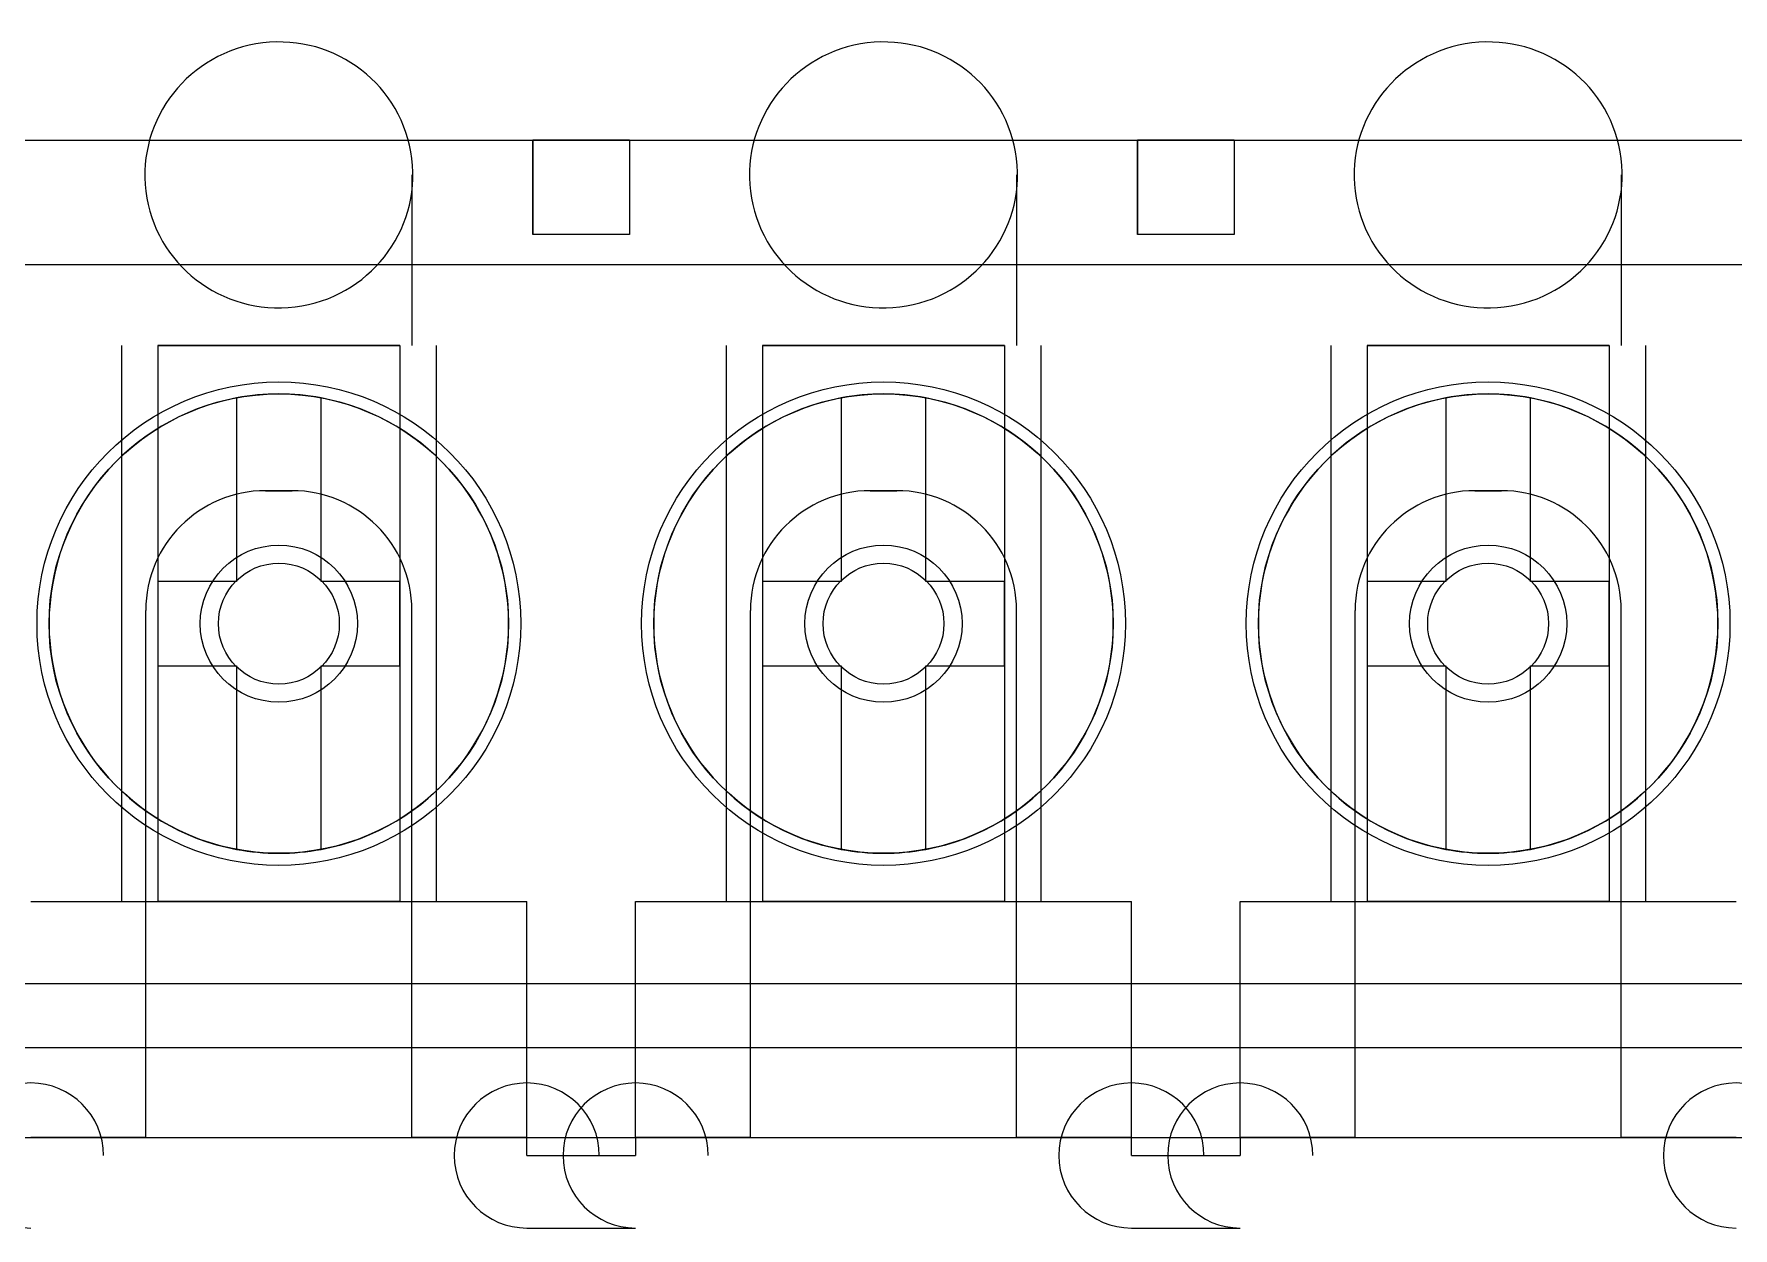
# Model space of a CAD drawing. Header units: millimetres. Extents: x 111.8 to 160, y -132.1 to -43.2.
# Drawn here: x 121.9 to 135.95, y -114.22 to -104.34 of the extents above; entities that cross this region are included whole.
import ezdxf

# ---------------------------------------------------------------- set-up
doc = ezdxf.new("R2010")
doc.units = ezdxf.units.MM
doc.layers.add('Feature', color=7, linetype='CONTINUOUS')

msp = doc.modelspace()

# ---------------------------------------------------------------- linework, layer by layer
at = {"layer": 'Feature'}
for p, q in [((116.424, -105.22, 1.63), (156.424, -105.22, 1.63)), ((116.424, -105.22, 1.63), (156.424, -105.22, 1.63)), ((121.824, -105.22, 4.63), (126.024, -105.22, 4.63)), ((121.824, -105.22, 4.63), (126.024, -105.22, 4.63)), ((126.024, -105.22, 10.99), (126.024, -105.22, 4.63)), ((126.824, -105.22, 10.99), (126.024, -105.22, 10.99)), ((126.024, -106, 10.99), (126.024, -105.22, 4.63)), ((126.024, -105.22, 10.99), (126.024, -105.22, 4.63)), ((126.024, -105.22, 10.99), (126.024, -106, 10.99)), ((126.024, -106, 10.99), (126.024, -105.22, 4.63)), ((126.824, -105.22, 10.99), (126.024, -105.22, 10.99)), ((126.024, -105.22, 10.99), (126.024, -106, 10.99)), ((126.824, -105.22, 4.63), (126.824, -105.22, 10.99)), ((126.824, -105.22, 4.63), (131.024, -105.22, 4.63)), ((126.824, -105.22, 4.63), (131.024, -105.22, 4.63)), ((126.824, -105.22, 4.63), (126.824, -106, 10.99)), ((126.824, -105.22, 10.99), (126.824, -106, 10.99)), ((126.824, -105.22, 4.63), (126.824, -105.22, 10.99)), ((126.824, -105.22, 4.63), (126.824, -106, 10.99)), ((126.824, -105.22, 10.99), (126.824, -106, 10.99)), ((131.024, -105.22, 10.99), (131.024, -105.22, 4.63)), ((131.824, -105.22, 10.99), (131.024, -105.22, 10.99)), ((131.024, -106, 10.99), (131.024, -105.22, 4.63)), ((131.024, -105.22, 10.99), (131.024, -105.22, 4.63)), ((131.024, -105.22, 10.99), (131.024, -106, 10.99)), ((131.024, -106, 10.99), (131.024, -105.22, 4.63)), ((131.824, -105.22, 10.99), (131.024, -105.22, 10.99)), ((131.024, -105.22, 10.99), (131.024, -106, 10.99)), ((131.824, -105.22, 4.63), (131.824, -105.22, 10.99)), ((131.824, -105.22, 4.63), (136.024, -105.22, 4.63)), ((131.824, -105.22, 4.63), (136.024, -105.22, 4.63)), ((131.824, -105.22, 4.63), (131.824, -106, 10.99)), ((131.824, -105.22, 10.99), (131.824, -106, 10.99)), ((131.824, -105.22, 4.63), (131.824, -105.22, 10.99)), ((131.824, -105.22, 4.63), (131.824, -106, 10.99)), ((131.824, -105.22, 10.99), (131.824, -106, 10.99)), ((125.024, -105.508, 6.98), (125.024, -106.92, 6.98)), ((125.024, -105.508, 6.98), (125.024, -106.92, 6.98)), ((130.024, -105.508, 6.98), (130.024, -106.92, 6.98)), ((130.024, -105.508, 6.98), (130.024, -106.92, 6.98)), ((135.024, -105.508, 6.98), (135.024, -106.92, 6.98)), ((135.024, -105.508, 6.98), (135.024, -106.92, 6.98)), ((126.824, -106, 10.99), (126.024, -106, 10.99)), ((126.824, -106, 10.99), (126.024, -106, 10.99)), ((131.824, -106, 10.99), (131.024, -106, 10.99)), ((131.824, -106, 10.99), (131.024, -106, 10.99)), ((116.424, -106.25, 13.03), (156.424, -106.25, 13.03)), ((116.424, -106.25, 13.03), (156.424, -106.25, 13.03)), ((122.624, -106.92, 3.68), (122.624, -111.52, 3.68)), ((122.624, -106.92, 5.58), (122.624, -106.92, 3.68)), ((122.624, -106.92, 5.58), (122.624, -111.52, 5.58)), ((122.624, -106.92, 3.68), (122.624, -111.52, 3.68)), ((122.624, -106.92, 5.58), (122.624, -111.52, 5.58)), ((122.624, -106.92, 5.58), (122.624, -106.92, 3.68)), ((122.924, -106.92, 3.38), (122.924, -111.52, 3.38)), ((122.924, -106.92, 5.88), (122.924, -111.52, 5.88)), ((122.924, -106.92, 5.88), (122.924, -111.52, 5.88)), ((123.924, -106.92, 5.88), (122.924, -106.92, 5.88)), ((122.924, -106.92, 3.38), (124.924, -106.92, 3.38)), ((122.924, -106.92, 3.38), (122.924, -111.52, 3.38)), ((123.924, -106.92, 5.88), (122.924, -106.92, 5.88)), ((122.924, -106.92, 3.38), (124.924, -106.92, 3.38)), ((124.924, -106.92, 5.88), (123.924, -106.92, 5.88)), ((124.924, -106.92, 5.88), (123.924, -106.92, 5.88)), ((124.924, -106.92, 5.88), (124.924, -111.52, 5.88)), ((124.924, -106.92, 5.88), (124.924, -111.52, 5.88)), ((124.924, -106.92, 3.38), (124.924, -111.52, 3.38)), ((124.924, -106.92, 3.38), (124.924, -111.52, 3.38)), ((125.224, -106.92, 5.58), (125.224, -111.52, 5.58)), ((125.224, -106.92, 3.68), (125.224, -106.92, 5.58)), ((125.224, -106.92, 3.68), (125.224, -111.52, 3.68)), ((125.224, -106.92, 5.58), (125.224, -111.52, 5.58)), ((125.224, -106.92, 3.68), (125.224, -111.52, 3.68)), ((125.224, -106.92, 3.68), (125.224, -106.92, 5.58)), ((127.624, -106.92, 3.68), (127.624, -111.52, 3.68)), ((127.624, -106.92, 5.58), (127.624, -106.92, 3.68)), ((127.624, -106.92, 5.58), (127.624, -111.52, 5.58)), ((127.624, -106.92, 3.68), (127.624, -111.52, 3.68)), ((127.624, -106.92, 5.58), (127.624, -111.52, 5.58)), ((127.624, -106.92, 5.58), (127.624, -106.92, 3.68)), ((127.924, -106.92, 3.38), (127.924, -111.52, 3.38)), ((127.924, -106.92, 5.88), (127.924, -111.52, 5.88)), ((127.924, -106.92, 5.88), (127.924, -111.52, 5.88)), ((128.924, -106.92, 5.88), (127.924, -106.92, 5.88)), ((127.924, -106.92, 3.38), (129.924, -106.92, 3.38)), ((127.924, -106.92, 3.38), (127.924, -111.52, 3.38)), ((128.924, -106.92, 5.88), (127.924, -106.92, 5.88)), ((127.924, -106.92, 3.38), (129.924, -106.92, 3.38)), ((129.924, -106.92, 5.88), (128.924, -106.92, 5.88)), ((129.924, -106.92, 5.88), (128.924, -106.92, 5.88)), ((129.924, -106.92, 5.88), (129.924, -111.52, 5.88)), ((129.924, -106.92, 5.88), (129.924, -111.52, 5.88)), ((129.924, -106.92, 3.38), (129.924, -111.52, 3.38)), ((129.924, -106.92, 3.38), (129.924, -111.52, 3.38)), ((130.224, -106.92, 5.58), (130.224, -111.52, 5.58)), ((130.224, -106.92, 3.68), (130.224, -106.92, 5.58)), ((130.224, -106.92, 3.68), (130.224, -111.52, 3.68)), ((130.224, -106.92, 5.58), (130.224, -111.52, 5.58)), ((130.224, -106.92, 3.68), (130.224, -111.52, 3.68)), ((130.224, -106.92, 3.68), (130.224, -106.92, 5.58)), ((132.624, -106.92, 3.68), (132.624, -111.52, 3.68)), ((132.624, -106.92, 5.58), (132.624, -106.92, 3.68)), ((132.624, -106.92, 5.58), (132.624, -111.52, 5.58)), ((132.624, -106.92, 3.68), (132.624, -111.52, 3.68)), ((132.624, -106.92, 5.58), (132.624, -111.52, 5.58)), ((132.624, -106.92, 5.58), (132.624, -106.92, 3.68)), ((132.924, -106.92, 3.38), (132.924, -111.52, 3.38)), ((132.924, -106.92, 5.88), (132.924, -111.52, 5.88)), ((132.924, -106.92, 5.88), (132.924, -111.52, 5.88)), ((133.924, -106.92, 5.88), (132.924, -106.92, 5.88)), ((132.924, -106.92, 3.38), (134.924, -106.92, 3.38)), ((132.924, -106.92, 3.38), (132.924, -111.52, 3.38)), ((133.924, -106.92, 5.88), (132.924, -106.92, 5.88)), ((132.924, -106.92, 3.38), (134.924, -106.92, 3.38)), ((134.924, -106.92, 5.88), (133.924, -106.92, 5.88)), ((134.924, -106.92, 5.88), (133.924, -106.92, 5.88)), ((134.924, -106.92, 5.88), (134.924, -111.52, 5.88)), ((134.924, -106.92, 5.88), (134.924, -111.52, 5.88)), ((134.924, -106.92, 3.38), (134.924, -111.52, 3.38)), ((134.924, -106.92, 3.38), (134.924, -111.52, 3.38)), ((135.224, -106.92, 5.58), (135.224, -111.52, 5.58)), ((135.224, -106.92, 3.68), (135.224, -106.92, 5.58)), ((135.224, -106.92, 3.68), (135.224, -111.52, 3.68)), ((135.224, -106.92, 5.58), (135.224, -111.52, 5.58)), ((135.224, -106.92, 3.68), (135.224, -111.52, 3.68)), ((135.224, -106.92, 3.68), (135.224, -106.92, 5.58)), ((123.574, -107.353, 12.83), (123.574, -107.353, 12.13)), ((123.574, -107.353, 12.13), (123.574, -108.87, 12.13)), ((123.574, -107.353, 12.83), (123.574, -108.87, 12.83)), ((123.574, -107.353, 12.83), (123.574, -108.87, 12.83)), ((123.574, -107.353, 12.83), (123.574, -107.353, 12.13)), ((123.574, -107.353, 12.13), (123.574, -108.87, 12.13)), ((124.274, -107.353, 12.83), (124.274, -107.353, 12.13)), ((124.274, -108.87, 12.83), (124.274, -107.353, 12.83)), ((124.274, -108.87, 12.13), (124.274, -107.353, 12.13)), ((124.274, -108.87, 12.83), (124.274, -107.353, 12.83)), ((124.274, -108.87, 12.13), (124.274, -107.353, 12.13)), ((124.274, -107.353, 12.83), (124.274, -107.353, 12.13)), ((128.574, -107.353, 12.83), (128.574, -107.353, 12.13)), ((128.574, -107.353, 12.13), (128.574, -108.87, 12.13)), ((128.574, -107.353, 12.83), (128.574, -108.87, 12.83)), ((128.574, -107.353, 12.83), (128.574, -108.87, 12.83)), ((128.574, -107.353, 12.83), (128.574, -107.353, 12.13)), ((128.574, -107.353, 12.13), (128.574, -108.87, 12.13)), ((129.274, -107.353, 12.83), (129.274, -107.353, 12.13)), ((129.274, -108.87, 12.83), (129.274, -107.353, 12.83)), ((129.274, -108.87, 12.13), (129.274, -107.353, 12.13)), ((129.274, -108.87, 12.83), (129.274, -107.353, 12.83)), ((129.274, -108.87, 12.13), (129.274, -107.353, 12.13)), ((129.274, -107.353, 12.83), (129.274, -107.353, 12.13)), ((133.574, -107.353, 12.83), (133.574, -107.353, 12.13)), ((133.574, -107.353, 12.13), (133.574, -108.87, 12.13)), ((133.574, -107.353, 12.83), (133.574, -108.87, 12.83)), ((133.574, -107.353, 12.83), (133.574, -108.87, 12.83)), ((133.574, -107.353, 12.83), (133.574, -107.353, 12.13)), ((133.574, -107.353, 12.13), (133.574, -108.87, 12.13)), ((134.274, -107.353, 12.83), (134.274, -107.353, 12.13)), ((134.274, -108.87, 12.83), (134.274, -107.353, 12.83)), ((134.274, -108.87, 12.13), (134.274, -107.353, 12.13)), ((134.274, -108.87, 12.83), (134.274, -107.353, 12.83)), ((134.274, -108.87, 12.13), (134.274, -107.353, 12.13)), ((134.274, -107.353, 12.83), (134.274, -107.353, 12.13)), ((123.814, -108.12, 1.63), (124.034, -108.12, 1.63)), ((123.814, -108.12, 1.63), (124.034, -108.12, 1.63)), ((124.034, -108.12, 2.43), (123.814, -108.12, 2.43)), ((123.814, -108.12, 2.43), (123.814, -108.12, 1.63)), ((123.814, -108.12, 2.43), (123.814, -108.12, 1.63)), ((124.034, -108.12, 2.43), (123.814, -108.12, 2.43)), ((124.034, -108.12, 1.63), (124.034, -108.12, 2.43)), ((124.034, -108.12, 1.63), (124.034, -108.12, 2.43)), ((128.814, -108.12, 1.63), (129.034, -108.12, 1.63)), ((128.814, -108.12, 1.63), (129.034, -108.12, 1.63)), ((129.034, -108.12, 2.43), (128.814, -108.12, 2.43)), ((128.814, -108.12, 2.43), (128.814, -108.12, 1.63)), ((128.814, -108.12, 2.43), (128.814, -108.12, 1.63)), ((129.034, -108.12, 2.43), (128.814, -108.12, 2.43)), ((129.034, -108.12, 1.63), (129.034, -108.12, 2.43)), ((129.034, -108.12, 1.63), (129.034, -108.12, 2.43)), ((133.814, -108.12, 1.63), (134.034, -108.12, 1.63)), ((133.814, -108.12, 1.63), (134.034, -108.12, 1.63)), ((134.034, -108.12, 2.43), (133.814, -108.12, 2.43)), ((133.814, -108.12, 2.43), (133.814, -108.12, 1.63)), ((133.814, -108.12, 2.43), (133.814, -108.12, 1.63)), ((134.034, -108.12, 2.43), (133.814, -108.12, 2.43)), ((134.034, -108.12, 1.63), (134.034, -108.12, 2.43)), ((134.034, -108.12, 1.63), (134.034, -108.12, 2.43)), ((123.574, -108.87, 12.13), (122.924, -108.87, 12.13)), ((122.924, -108.87, 12.13), (122.924, -109.57, 12.13)), ((122.924, -108.87, 12.83), (122.924, -109.57, 12.83)), ((123.574, -108.87, 12.83), (122.924, -108.87, 12.83)), ((123.574, -108.87, 12.83), (122.924, -108.87, 12.83)), ((123.574, -108.87, 12.13), (122.924, -108.87, 12.13)), ((122.924, -108.87, 12.83), (122.924, -108.87, 12.13)), ((122.924, -108.87, 12.83), (122.924, -108.87, 12.13)), ((122.924, -108.87, 12.13), (122.924, -109.57, 12.13)), ((122.924, -108.87, 12.83), (122.924, -109.57, 12.83)), ((123.574, -108.87, 12.83), (123.574, -108.87, 12.13)), ((123.574, -108.87, 12.83), (123.574, -108.87, 12.13)), ((124.924, -108.87, 12.83), (124.274, -108.87, 12.83)), ((124.924, -108.87, 12.13), (124.274, -108.87, 12.13)), ((124.274, -108.87, 12.13), (124.274, -108.87, 12.83)), ((124.924, -108.87, 12.83), (124.274, -108.87, 12.83)), ((124.924, -108.87, 12.13), (124.274, -108.87, 12.13)), ((124.274, -108.87, 12.13), (124.274, -108.87, 12.83)), ((124.924, -109.57, 12.83), (124.924, -108.87, 12.83)), ((124.924, -109.57, 12.13), (124.924, -108.87, 12.13)), ((124.924, -109.57, 12.13), (124.924, -108.87, 12.13)), ((124.924, -108.87, 12.83), (124.924, -108.87, 12.13)), ((124.924, -109.57, 12.83), (124.924, -108.87, 12.83)), ((124.924, -108.87, 12.83), (124.924, -108.87, 12.13)), ((128.574, -108.87, 12.13), (127.924, -108.87, 12.13)), ((127.924, -108.87, 12.13), (127.924, -109.57, 12.13)), ((127.924, -108.87, 12.83), (127.924, -109.57, 12.83)), ((128.574, -108.87, 12.83), (127.924, -108.87, 12.83)), ((128.574, -108.87, 12.83), (127.924, -108.87, 12.83)), ((128.574, -108.87, 12.13), (127.924, -108.87, 12.13)), ((127.924, -108.87, 12.83), (127.924, -108.87, 12.13)), ((127.924, -108.87, 12.83), (127.924, -108.87, 12.13)), ((127.924, -108.87, 12.13), (127.924, -109.57, 12.13)), ((127.924, -108.87, 12.83), (127.924, -109.57, 12.83)), ((128.574, -108.87, 12.83), (128.574, -108.87, 12.13)), ((128.574, -108.87, 12.83), (128.574, -108.87, 12.13)), ((129.924, -108.87, 12.83), (129.274, -108.87, 12.83)), ((129.924, -108.87, 12.13), (129.274, -108.87, 12.13)), ((129.274, -108.87, 12.13), (129.274, -108.87, 12.83)), ((129.924, -108.87, 12.83), (129.274, -108.87, 12.83)), ((129.924, -108.87, 12.13), (129.274, -108.87, 12.13)), ((129.274, -108.87, 12.13), (129.274, -108.87, 12.83)), ((129.924, -109.57, 12.83), (129.924, -108.87, 12.83)), ((129.924, -109.57, 12.13), (129.924, -108.87, 12.13)), ((129.924, -109.57, 12.13), (129.924, -108.87, 12.13)), ((129.924, -108.87, 12.83), (129.924, -108.87, 12.13)), ((129.924, -109.57, 12.83), (129.924, -108.87, 12.83)), ((129.924, -108.87, 12.83), (129.924, -108.87, 12.13)), ((133.574, -108.87, 12.13), (132.924, -108.87, 12.13)), ((132.924, -108.87, 12.13), (132.924, -109.57, 12.13)), ((132.924, -108.87, 12.83), (132.924, -109.57, 12.83)), ((133.574, -108.87, 12.83), (132.924, -108.87, 12.83)), ((133.574, -108.87, 12.83), (132.924, -108.87, 12.83)), ((133.574, -108.87, 12.13), (132.924, -108.87, 12.13)), ((132.924, -108.87, 12.83), (132.924, -108.87, 12.13)), ((132.924, -108.87, 12.83), (132.924, -108.87, 12.13)), ((132.924, -108.87, 12.13), (132.924, -109.57, 12.13)), ((132.924, -108.87, 12.83), (132.924, -109.57, 12.83)), ((133.574, -108.87, 12.83), (133.574, -108.87, 12.13)), ((133.574, -108.87, 12.83), (133.574, -108.87, 12.13)), ((134.924, -108.87, 12.83), (134.274, -108.87, 12.83)), ((134.924, -108.87, 12.13), (134.274, -108.87, 12.13)), ((134.274, -108.87, 12.13), (134.274, -108.87, 12.83)), ((134.924, -108.87, 12.83), (134.274, -108.87, 12.83)), ((134.924, -108.87, 12.13), (134.274, -108.87, 12.13)), ((134.274, -108.87, 12.13), (134.274, -108.87, 12.83)), ((134.924, -109.57, 12.83), (134.924, -108.87, 12.83)), ((134.924, -109.57, 12.13), (134.924, -108.87, 12.13)), ((134.924, -109.57, 12.13), (134.924, -108.87, 12.13)), ((134.924, -108.87, 12.83), (134.924, -108.87, 12.13)), ((134.924, -109.57, 12.83), (134.924, -108.87, 12.83)), ((134.924, -108.87, 12.83), (134.924, -108.87, 12.13)), ((122.824, -113.47, 1.63), (122.824, -109.11, 1.63)), ((122.824, -111.52, 2.43), (122.824, -109.11, 2.43)), ((122.824, -109.11, 2.43), (122.824, -109.11, 1.63)), ((122.824, -113.47, 1.63), (122.824, -109.11, 1.63)), ((122.824, -109.11, 2.43), (122.824, -109.11, 1.63)), ((122.824, -111.52, 2.43), (122.824, -109.11, 2.43)), ((125.024, -113.47, 1.63), (125.024, -109.11, 1.63)), ((125.024, -113.47, 1.63), (125.024, -109.11, 1.63)), ((125.024, -109.11, 1.63), (125.024, -109.11, 2.43)), ((125.024, -111.52, 2.43), (125.024, -109.11, 2.43)), ((125.024, -109.11, 1.63), (125.024, -109.11, 2.43)), ((125.024, -111.52, 2.43), (125.024, -109.11, 2.43)), ((127.824, -113.47, 1.63), (127.824, -109.11, 1.63)), ((127.824, -109.11, 2.43), (127.824, -109.11, 1.63)), ((127.824, -111.52, 2.43), (127.824, -109.11, 2.43)), ((127.824, -109.11, 2.43), (127.824, -109.11, 1.63)), ((127.824, -113.47, 1.63), (127.824, -109.11, 1.63)), ((127.824, -111.52, 2.43), (127.824, -109.11, 2.43)), ((130.024, -113.47, 1.63), (130.024, -109.11, 1.63)), ((130.024, -113.47, 1.63), (130.024, -109.11, 1.63)), ((130.024, -109.11, 1.63), (130.024, -109.11, 2.43)), ((130.024, -111.52, 2.43), (130.024, -109.11, 2.43)), ((130.024, -109.11, 1.63), (130.024, -109.11, 2.43)), ((130.024, -111.52, 2.43), (130.024, -109.11, 2.43)), ((132.824, -113.47, 1.63), (132.824, -109.11, 1.63)), ((132.824, -109.11, 2.43), (132.824, -109.11, 1.63)), ((132.824, -111.52, 2.43), (132.824, -109.11, 2.43)), ((132.824, -109.11, 2.43), (132.824, -109.11, 1.63)), ((132.824, -113.47, 1.63), (132.824, -109.11, 1.63)), ((132.824, -111.52, 2.43), (132.824, -109.11, 2.43)), ((135.024, -113.47, 1.63), (135.024, -109.11, 1.63)), ((135.024, -113.47, 1.63), (135.024, -109.11, 1.63)), ((135.024, -109.11, 1.63), (135.024, -109.11, 2.43)), ((135.024, -111.52, 2.43), (135.024, -109.11, 2.43)), ((135.024, -109.11, 1.63), (135.024, -109.11, 2.43)), ((135.024, -111.52, 2.43), (135.024, -109.11, 2.43)), ((124.424, -109.22, 2.43), (124.424, -109.22, -1.97)), ((124.424, -109.22, 2.43), (124.424, -109.22, -1.97)), ((124.574, -109.22), (124.574, -109.22, 1.58)), ((124.574, -109.22), (124.574, -109.22, 1.58)), ((125.824, -109.22, 8.13), (125.824, -109.22, 12.83)), ((125.824, -109.22, 8.13), (125.824, -109.22, 12.83)), ((125.924, -109.22, 13.03), (125.924, -109.22, 8.13)), ((125.924, -109.22, 13.03), (125.924, -109.22, 8.13)), ((129.424, -109.22, 2.43), (129.424, -109.22, -1.97)), ((129.424, -109.22, 2.43), (129.424, -109.22, -1.97)), ((129.574, -109.22), (129.574, -109.22, 1.58)), ((129.574, -109.22), (129.574, -109.22, 1.58)), ((130.824, -109.22, 8.13), (130.824, -109.22, 12.83)), ((130.824, -109.22, 8.13), (130.824, -109.22, 12.83)), ((130.924, -109.22, 13.03), (130.924, -109.22, 8.13)), ((130.924, -109.22, 13.03), (130.924, -109.22, 8.13)), ((134.424, -109.22, 2.43), (134.424, -109.22, -1.97)), ((134.424, -109.22, 2.43), (134.424, -109.22, -1.97)), ((134.574, -109.22), (134.574, -109.22, 1.58)), ((134.574, -109.22), (134.574, -109.22, 1.58)), ((135.824, -109.22, 8.13), (135.824, -109.22, 12.83)), ((135.824, -109.22, 8.13), (135.824, -109.22, 12.83)), ((135.924, -109.22, 13.03), (135.924, -109.22, 8.13)), ((135.924, -109.22, 13.03), (135.924, -109.22, 8.13)), ((122.924, -109.57, 12.13), (123.574, -109.57, 12.13)), ((122.924, -109.57, 12.83), (123.574, -109.57, 12.83)), ((122.924, -109.57, 12.83), (122.924, -109.57, 12.13)), ((122.924, -109.57, 12.83), (123.574, -109.57, 12.83)), ((122.924, -109.57, 12.83), (122.924, -109.57, 12.13)), ((122.924, -109.57, 12.13), (123.574, -109.57, 12.13)), ((123.574, -109.57, 12.13), (123.574, -111.087, 12.13)), ((123.574, -109.57, 12.83), (123.574, -111.087, 12.83)), ((123.574, -109.57, 12.13), (123.574, -109.57, 12.83)), ((123.574, -109.57, 12.13), (123.574, -111.087, 12.13)), ((123.574, -109.57, 12.83), (123.574, -111.087, 12.83)), ((123.574, -109.57, 12.13), (123.574, -109.57, 12.83)), ((124.274, -111.087, 12.83), (124.274, -109.57, 12.83)), ((124.274, -109.57, 12.83), (124.924, -109.57, 12.83)), ((124.274, -111.087, 12.83), (124.274, -109.57, 12.83)), ((124.274, -111.087, 12.13), (124.274, -109.57, 12.13)), ((124.274, -109.57, 12.83), (124.274, -109.57, 12.13)), ((124.274, -111.087, 12.13), (124.274, -109.57, 12.13)), ((124.274, -109.57, 12.13), (124.924, -109.57, 12.13)), ((124.274, -109.57, 12.83), (124.924, -109.57, 12.83)), ((124.274, -109.57, 12.83), (124.274, -109.57, 12.13)), ((124.274, -109.57, 12.13), (124.924, -109.57, 12.13)), ((124.924, -109.57, 12.83), (124.924, -109.57, 12.13)), ((124.924, -109.57, 12.83), (124.924, -109.57, 12.13)), ((127.924, -109.57, 12.13), (128.574, -109.57, 12.13)), ((127.924, -109.57, 12.83), (128.574, -109.57, 12.83)), ((127.924, -109.57, 12.83), (127.924, -109.57, 12.13)), ((127.924, -109.57, 12.83), (128.574, -109.57, 12.83)), ((127.924, -109.57, 12.83), (127.924, -109.57, 12.13)), ((127.924, -109.57, 12.13), (128.574, -109.57, 12.13)), ((128.574, -109.57, 12.13), (128.574, -111.087, 12.13)), ((128.574, -109.57, 12.83), (128.574, -111.087, 12.83)), ((128.574, -109.57, 12.13), (128.574, -109.57, 12.83)), ((128.574, -109.57, 12.13), (128.574, -111.087, 12.13)), ((128.574, -109.57, 12.83), (128.574, -111.087, 12.83)), ((128.574, -109.57, 12.13), (128.574, -109.57, 12.83)), ((129.274, -111.087, 12.83), (129.274, -109.57, 12.83)), ((129.274, -109.57, 12.83), (129.924, -109.57, 12.83)), ((129.274, -111.087, 12.83), (129.274, -109.57, 12.83)), ((129.274, -111.087, 12.13), (129.274, -109.57, 12.13)), ((129.274, -109.57, 12.83), (129.274, -109.57, 12.13)), ((129.274, -111.087, 12.13), (129.274, -109.57, 12.13)), ((129.274, -109.57, 12.13), (129.924, -109.57, 12.13)), ((129.274, -109.57, 12.83), (129.924, -109.57, 12.83)), ((129.274, -109.57, 12.83), (129.274, -109.57, 12.13)), ((129.274, -109.57, 12.13), (129.924, -109.57, 12.13)), ((129.924, -109.57, 12.83), (129.924, -109.57, 12.13)), ((129.924, -109.57, 12.83), (129.924, -109.57, 12.13)), ((132.924, -109.57, 12.13), (133.574, -109.57, 12.13)), ((132.924, -109.57, 12.83), (133.574, -109.57, 12.83)), ((132.924, -109.57, 12.83), (132.924, -109.57, 12.13)), ((132.924, -109.57, 12.83), (133.574, -109.57, 12.83)), ((132.924, -109.57, 12.83), (132.924, -109.57, 12.13)), ((132.924, -109.57, 12.13), (133.574, -109.57, 12.13)), ((133.574, -109.57, 12.13), (133.574, -111.087, 12.13)), ((133.574, -109.57, 12.83), (133.574, -111.087, 12.83)), ((133.574, -109.57, 12.13), (133.574, -109.57, 12.83)), ((133.574, -109.57, 12.13), (133.574, -111.087, 12.13)), ((133.574, -109.57, 12.83), (133.574, -111.087, 12.83)), ((133.574, -109.57, 12.13), (133.574, -109.57, 12.83)), ((134.274, -111.087, 12.83), (134.274, -109.57, 12.83)), ((134.274, -109.57, 12.83), (134.924, -109.57, 12.83)), ((134.274, -111.087, 12.83), (134.274, -109.57, 12.83)), ((134.274, -111.087, 12.13), (134.274, -109.57, 12.13)), ((134.274, -109.57, 12.83), (134.274, -109.57, 12.13)), ((134.274, -111.087, 12.13), (134.274, -109.57, 12.13)), ((134.274, -109.57, 12.13), (134.924, -109.57, 12.13)), ((134.274, -109.57, 12.83), (134.924, -109.57, 12.83)), ((134.274, -109.57, 12.83), (134.274, -109.57, 12.13)), ((134.274, -109.57, 12.13), (134.924, -109.57, 12.13)), ((134.924, -109.57, 12.83), (134.924, -109.57, 12.13)), ((134.924, -109.57, 12.83), (134.924, -109.57, 12.13)), ((123.574, -111.087, 12.83), (123.574, -111.087, 12.13)), ((123.574, -111.087, 12.83), (123.574, -111.087, 12.13)), ((124.274, -111.087, 12.83), (124.274, -111.087, 12.13)), ((124.274, -111.087, 12.83), (124.274, -111.087, 12.13)), ((128.574, -111.087, 12.83), (128.574, -111.087, 12.13)), ((128.574, -111.087, 12.83), (128.574, -111.087, 12.13)), ((129.274, -111.087, 12.83), (129.274, -111.087, 12.13)), ((129.274, -111.087, 12.83), (129.274, -111.087, 12.13)), ((133.574, -111.087, 12.83), (133.574, -111.087, 12.13)), ((133.574, -111.087, 12.83), (133.574, -111.087, 12.13)), ((134.274, -111.087, 12.83), (134.274, -111.087, 12.13)), ((134.274, -111.087, 12.83), (134.274, -111.087, 12.13)), ((121.874, -111.52, 2.43), (122.824, -111.52, 2.43)), ((121.874, -111.52, 8.13), (125.974, -111.52, 8.13)), ((121.874, -111.52, 8.13), (125.974, -111.52, 8.13)), ((121.874, -111.52, 2.43), (122.824, -111.52, 2.43)), ((122.624, -111.52, 5.58), (122.624, -111.52, 3.68)), ((122.624, -111.52, 5.58), (122.624, -111.52, 3.68)), ((122.824, -113.47, 2.43), (122.824, -111.52, 2.43)), ((122.824, -113.47, 2.43), (122.824, -111.52, 2.43)), ((122.824, -111.52, 2.43), (125.024, -111.52, 2.43)), ((122.824, -111.52, 2.43), (125.024, -111.52, 2.43)), ((122.924, -111.52, 3.38), (124.924, -111.52, 3.38)), ((124.924, -111.52, 5.88), (122.924, -111.52, 5.88)), ((124.924, -111.52, 5.88), (122.924, -111.52, 5.88)), ((122.924, -111.52, 3.38), (124.924, -111.52, 3.38)), ((125.024, -111.52, 2.43), (125.974, -111.52, 2.43)), ((125.024, -113.47, 2.43), (125.024, -111.52, 2.43)), ((125.024, -113.47, 2.43), (125.024, -111.52, 2.43)), ((125.024, -111.52, 2.43), (125.974, -111.52, 2.43)), ((125.224, -111.52, 3.68), (125.224, -111.52, 5.58)), ((125.224, -111.52, 3.68), (125.224, -111.52, 5.58)), ((125.974, -113.47, 8.13), (125.974, -111.52, 8.13)), ((125.974, -111.52, 2.43), (125.974, -111.52, 8.13)), ((125.974, -113.47, 8.13), (125.974, -111.52, 8.13)), ((125.974, -111.52, 2.43), (125.974, -111.52, 8.13)), ((125.974, -113.47, 2.43), (125.974, -111.52, 2.43)), ((125.974, -113.47, 2.43), (125.974, -111.52, 2.43)), ((126.874, -113.47, 2.43), (126.874, -111.52, 2.43)), ((126.874, -111.52, 2.43), (126.874, -111.52, 8.13)), ((126.874, -113.47, 8.13), (126.874, -111.52, 8.13)), ((126.874, -113.47, 8.13), (126.874, -111.52, 8.13)), ((126.874, -111.52, 8.13), (130.974, -111.52, 8.13)), ((126.874, -111.52, 2.43), (126.874, -111.52, 8.13)), ((126.874, -111.52, 8.13), (130.974, -111.52, 8.13)), ((126.874, -111.52, 2.43), (127.824, -111.52, 2.43)), ((126.874, -113.47, 2.43), (126.874, -111.52, 2.43)), ((126.874, -111.52, 2.43), (127.824, -111.52, 2.43)), ((127.624, -111.52, 5.58), (127.624, -111.52, 3.68)), ((127.624, -111.52, 5.58), (127.624, -111.52, 3.68)), ((127.824, -113.47, 2.43), (127.824, -111.52, 2.43)), ((127.824, -111.52, 2.43), (130.024, -111.52, 2.43)), ((127.824, -113.47, 2.43), (127.824, -111.52, 2.43)), ((127.824, -111.52, 2.43), (130.024, -111.52, 2.43)), ((127.924, -111.52, 3.38), (129.924, -111.52, 3.38)), ((129.924, -111.52, 5.88), (127.924, -111.52, 5.88)), ((129.924, -111.52, 5.88), (127.924, -111.52, 5.88)), ((127.924, -111.52, 3.38), (129.924, -111.52, 3.38)), ((130.024, -113.47, 2.43), (130.024, -111.52, 2.43)), ((130.024, -111.52, 2.43), (130.974, -111.52, 2.43)), ((130.024, -113.47, 2.43), (130.024, -111.52, 2.43)), ((130.024, -111.52, 2.43), (130.974, -111.52, 2.43)), ((130.224, -111.52, 3.68), (130.224, -111.52, 5.58)), ((130.224, -111.52, 3.68), (130.224, -111.52, 5.58)), ((130.974, -113.47, 8.13), (130.974, -111.52, 8.13)), ((130.974, -111.52, 2.43), (130.974, -111.52, 8.13)), ((130.974, -113.47, 2.43), (130.974, -111.52, 2.43)), ((130.974, -113.47, 8.13), (130.974, -111.52, 8.13)), ((130.974, -111.52, 2.43), (130.974, -111.52, 8.13)), ((130.974, -113.47, 2.43), (130.974, -111.52, 2.43)), ((131.874, -113.47, 2.43), (131.874, -111.52, 2.43)), ((131.874, -111.52, 2.43), (131.874, -111.52, 8.13)), ((131.874, -113.47, 8.13), (131.874, -111.52, 8.13)), ((131.874, -113.47, 8.13), (131.874, -111.52, 8.13)), ((131.874, -111.52, 8.13), (135.974, -111.52, 8.13)), ((131.874, -111.52, 2.43), (131.874, -111.52, 8.13)), ((131.874, -111.52, 8.13), (135.974, -111.52, 8.13)), ((131.874, -111.52, 2.43), (132.824, -111.52, 2.43)), ((131.874, -113.47, 2.43), (131.874, -111.52, 2.43)), ((131.874, -111.52, 2.43), (132.824, -111.52, 2.43)), ((132.624, -111.52, 5.58), (132.624, -111.52, 3.68)), ((132.624, -111.52, 5.58), (132.624, -111.52, 3.68)), ((132.824, -113.47, 2.43), (132.824, -111.52, 2.43)), ((132.824, -111.52, 2.43), (135.024, -111.52, 2.43)), ((132.824, -113.47, 2.43), (132.824, -111.52, 2.43)), ((132.824, -111.52, 2.43), (135.024, -111.52, 2.43)), ((132.924, -111.52, 3.38), (134.924, -111.52, 3.38)), ((134.924, -111.52, 5.88), (132.924, -111.52, 5.88)), ((134.924, -111.52, 5.88), (132.924, -111.52, 5.88)), ((132.924, -111.52, 3.38), (134.924, -111.52, 3.38)), ((135.024, -113.47, 2.43), (135.024, -111.52, 2.43)), ((135.024, -111.52, 2.43), (135.974, -111.52, 2.43)), ((135.024, -113.47, 2.43), (135.024, -111.52, 2.43)), ((135.024, -111.52, 2.43), (135.974, -111.52, 2.43)), ((135.224, -111.52, 3.68), (135.224, -111.52, 5.58)), ((135.224, -111.52, 3.68), (135.224, -111.52, 5.58)), ((116.424, -112.196, 13.03), (156.424, -112.196, 13.03)), ((116.424, -112.196, 13.03), (156.424, -112.196, 13.03)), ((116.424, -112.726, 8.73), (156.424, -112.726, 8.73)), ((116.424, -112.726, 8.73), (156.424, -112.726, 8.73)), ((120.024, -113.47, 1.63), (122.824, -113.47, 1.63)), ((120.024, -113.47, 1.63), (122.824, -113.47, 1.63)), ((122.824, -113.47, 2.43), (121.874, -113.47, 2.43)), ((121.874, -113.47, 8.73), (125.974, -113.47, 8.73)), ((122.824, -113.47, 2.43), (121.874, -113.47, 2.43)), ((121.874, -113.47, 8.73), (125.974, -113.47, 8.73)), ((121.874, -113.47, 8.13), (125.974, -113.47, 8.13)), ((121.874, -113.47, 8.13), (125.974, -113.47, 8.13)), ((122.824, -113.47, 2.43), (122.824, -113.47, 1.63)), ((122.824, -113.47, 2.43), (122.824, -113.47, 1.63)), ((125.024, -113.47, 1.63), (127.824, -113.47, 1.63)), ((125.024, -113.47, 1.63), (125.024, -113.47, 2.43)), ((125.974, -113.47, 2.43), (125.024, -113.47, 2.43)), ((125.024, -113.47, 1.63), (127.824, -113.47, 1.63)), ((125.024, -113.47, 1.63), (125.024, -113.47, 2.43)), ((125.974, -113.47, 2.43), (125.024, -113.47, 2.43)), ((125.974, -113.62, 8.73), (125.974, -113.47, 8.73)), ((125.974, -113.47, 8.13), (125.974, -113.47, 8.73)), ((125.974, -113.47, 8.13), (125.974, -113.47, 8.73)), ((125.974, -113.47, 5.23), (125.974, -113.47, 2.43)), ((125.974, -113.62, 5.23), (125.974, -113.47, 5.23)), ((125.974, -113.62, 8.73), (125.974, -113.47, 8.73)), ((125.974, -113.47, 5.23), (125.974, -113.47, 2.43)), ((125.974, -113.47, 5.23), (126.874, -113.47, 5.23)), ((125.974, -113.62, 5.23), (125.974, -113.47, 5.23)), ((125.974, -113.47, 5.23), (126.874, -113.47, 5.23)), ((126.874, -113.47, 8.73), (126.874, -113.62, 8.73)), ((126.874, -113.47, 8.73), (130.974, -113.47, 8.73)), ((126.874, -113.47, 8.73), (126.874, -113.62, 8.73)), ((126.874, -113.47, 5.23), (126.874, -113.62, 5.23)), ((126.874, -113.47, 2.43), (126.874, -113.47, 5.23)), ((126.874, -113.47, 8.13), (126.874, -113.47, 8.73)), ((126.874, -113.47, 8.73), (130.974, -113.47, 8.73)), ((126.874, -113.47, 8.13), (126.874, -113.47, 8.73)), ((126.874, -113.47, 8.13), (130.974, -113.47, 8.13)), ((126.874, -113.47, 2.43), (126.874, -113.47, 5.23)), ((127.824, -113.47, 2.43), (126.874, -113.47, 2.43)), ((126.874, -113.47, 5.23), (126.874, -113.62, 5.23)), ((126.874, -113.47, 8.13), (130.974, -113.47, 8.13)), ((127.824, -113.47, 2.43), (126.874, -113.47, 2.43)), ((127.824, -113.47, 2.43), (127.824, -113.47, 1.63)), ((127.824, -113.47, 2.43), (127.824, -113.47, 1.63)), ((130.024, -113.47, 1.63), (132.824, -113.47, 1.63)), ((130.024, -113.47, 1.63), (130.024, -113.47, 2.43)), ((130.974, -113.47, 2.43), (130.024, -113.47, 2.43)), ((130.024, -113.47, 1.63), (132.824, -113.47, 1.63)), ((130.024, -113.47, 1.63), (130.024, -113.47, 2.43)), ((130.974, -113.47, 2.43), (130.024, -113.47, 2.43)), ((130.974, -113.62, 8.73), (130.974, -113.47, 8.73)), ((130.974, -113.47, 8.13), (130.974, -113.47, 8.73)), ((130.974, -113.47, 8.13), (130.974, -113.47, 8.73)), ((130.974, -113.47, 5.23), (130.974, -113.47, 2.43)), ((130.974, -113.62, 5.23), (130.974, -113.47, 5.23)), ((130.974, -113.62, 8.73), (130.974, -113.47, 8.73)), ((130.974, -113.47, 5.23), (130.974, -113.47, 2.43)), ((130.974, -113.47, 5.23), (131.874, -113.47, 5.23)), ((130.974, -113.62, 5.23), (130.974, -113.47, 5.23)), ((130.974, -113.47, 5.23), (131.874, -113.47, 5.23)), ((131.874, -113.47, 8.73), (131.874, -113.62, 8.73)), ((131.874, -113.47, 8.73), (135.974, -113.47, 8.73)), ((131.874, -113.47, 8.73), (131.874, -113.62, 8.73)), ((131.874, -113.47, 5.23), (131.874, -113.62, 5.23)), ((131.874, -113.47, 2.43), (131.874, -113.47, 5.23)), ((131.874, -113.47, 8.13), (131.874, -113.47, 8.73)), ((131.874, -113.47, 8.73), (135.974, -113.47, 8.73)), ((131.874, -113.47, 8.13), (131.874, -113.47, 8.73)), ((131.874, -113.47, 8.13), (135.974, -113.47, 8.13)), ((131.874, -113.47, 2.43), (131.874, -113.47, 5.23)), ((132.824, -113.47, 2.43), (131.874, -113.47, 2.43)), ((131.874, -113.47, 5.23), (131.874, -113.62, 5.23)), ((131.874, -113.47, 8.13), (135.974, -113.47, 8.13)), ((132.824, -113.47, 2.43), (131.874, -113.47, 2.43)), ((132.824, -113.47, 2.43), (132.824, -113.47, 1.63)), ((132.824, -113.47, 2.43), (132.824, -113.47, 1.63)), ((135.024, -113.47, 1.63), (137.824, -113.47, 1.63)), ((135.024, -113.47, 1.63), (135.024, -113.47, 2.43)), ((135.974, -113.47, 2.43), (135.024, -113.47, 2.43)), ((135.024, -113.47, 1.63), (137.824, -113.47, 1.63)), ((135.024, -113.47, 1.63), (135.024, -113.47, 2.43)), ((135.974, -113.47, 2.43), (135.024, -113.47, 2.43)), ((125.974, -113.62, 8.73), (126.874, -113.62, 8.73)), ((125.974, -113.62, 8.73), (126.874, -113.62, 8.73)), ((125.974, -113.62, 5.23), (126.874, -113.62, 5.23)), ((125.974, -113.62, 5.23), (126.874, -113.62, 5.23)), ((130.974, -113.62, 8.73), (131.874, -113.62, 8.73)), ((130.974, -113.62, 8.73), (131.874, -113.62, 8.73)), ((130.974, -113.62, 5.23), (131.874, -113.62, 5.23)), ((130.974, -113.62, 5.23), (131.874, -113.62, 5.23)), ((125.974, -114.22, 8.13), (125.974, -114.22, 5.83)), ((125.974, -114.22, 8.13), (126.874, -114.22, 8.13)), ((125.974, -114.22, 8.13), (125.974, -114.22, 5.83)), ((125.974, -114.22, 8.13), (126.874, -114.22, 8.13)), ((125.974, -114.22, 5.83), (126.874, -114.22, 5.83)), ((125.974, -114.22, 5.83), (126.874, -114.22, 5.83)), ((126.874, -114.22, 5.83), (126.874, -114.22, 8.13)), ((126.874, -114.22, 5.83), (126.874, -114.22, 8.13)), ((130.974, -114.22, 8.13), (130.974, -114.22, 5.83)), ((130.974, -114.22, 8.13), (131.874, -114.22, 8.13)), ((130.974, -114.22, 8.13), (130.974, -114.22, 5.83)), ((130.974, -114.22, 8.13), (131.874, -114.22, 8.13)), ((130.974, -114.22, 5.83), (131.874, -114.22, 5.83)), ((130.974, -114.22, 5.83), (131.874, -114.22, 5.83)), ((131.874, -114.22, 5.83), (131.874, -114.22, 8.13)), ((131.874, -114.22, 5.83), (131.874, -114.22, 8.13))]:
    msp.add_line(p, q, dxfattribs=at)
for centre, radius in [((123.924, -109.22), 2), ((123.924, -109.22), 2), ((123.924, -109.22), 2), ((123.924, -109.22), 2), ((123.924, -109.22), 1.9), ((123.924, -109.22), 1.9), ((128.924, -109.22), 2), ((128.924, -109.22), 2), ((128.924, -109.22), 2), ((128.924, -109.22), 2), ((128.924, -109.22), 1.9), ((128.924, -109.22), 1.9), ((133.924, -109.22), 2), ((133.924, -109.22), 2), ((133.924, -109.22), 2), ((133.924, -109.22), 2), ((133.924, -109.22), 1.9), ((133.924, -109.22), 1.9), ((123.924, -109.22), 0.65), ((123.924, -109.22), 0.65), ((123.924, -109.22), 0.65), ((123.924, -109.22), 0.65), ((128.924, -109.22), 0.65), ((128.924, -109.22), 0.65), ((128.924, -109.22), 0.65), ((128.924, -109.22), 0.65), ((133.924, -109.22), 0.65), ((133.924, -109.22), 0.65), ((133.924, -109.22), 0.65), ((133.924, -109.22), 0.65), ((123.924, -109.22), 0.5), ((123.924, -109.22), 0.5), ((123.924, -109.22), 0.5), ((123.924, -109.22), 0.5), ((128.924, -109.22), 0.5), ((128.924, -109.22), 0.5), ((128.924, -109.22), 0.5), ((128.924, -109.22), 0.5), ((133.924, -109.22), 0.5), ((133.924, -109.22), 0.5), ((133.924, -109.22), 0.5), ((133.924, -109.22), 0.5)]:
    msp.add_circle(centre, radius, dxfattribs=at)
for centre, radius, start, end in [((123.924, -106.92, 6.98), 1.1, 0, 0), ((123.924, -106.92, 6.98), 1.1, 0, 0), ((128.924, -106.92, 6.98), 1.1, 0, 0), ((128.924, -106.92, 6.98), 1.1, 0, 0), ((133.924, -106.92, 6.98), 1.1, 0, 0), ((133.924, -106.92, 6.98), 1.1, 0, 0), ((124.924, -106.92, 5.58), 0.3, 0, 0), ((124.924, -106.92, 5.58), 0.3, 0, 0), ((129.924, -106.92, 5.58), 0.3, 0, 0), ((129.924, -106.92, 5.58), 0.3, 0, 0), ((134.924, -106.92, 5.58), 0.3, 0, 0), ((134.924, -106.92, 5.58), 0.3, 0, 0), ((122.924, -106.92, 3.68), 0, 180, 0), ((122.924, -106.92, 5.58), 0, 180, 0), ((122.924, -106.92, 5.58), 0, 180, 0), ((122.924, -106.92, 3.68), 0, 180, 0), ((123.924, -106.92, 6.98), 0, 0, 0), ((123.924, -106.92, 6.98), 0, 0, 0), ((124.924, -106.92, 3.68), 0, 0, 0), ((124.924, -106.92, 3.68), 0, 0, 0), ((127.924, -106.92, 3.68), 0, 180, 0), ((127.924, -106.92, 5.58), 0, 180, 0), ((127.924, -106.92, 5.58), 0, 180, 0), ((127.924, -106.92, 3.68), 0, 180, 0), ((128.924, -106.92, 6.98), 0, 0, 0), ((128.924, -106.92, 6.98), 0, 0, 0), ((129.924, -106.92, 3.68), 0, 0, 0), ((129.924, -106.92, 3.68), 0, 0, 0), ((132.924, -106.92, 3.68), 0, 180, 0), ((132.924, -106.92, 5.58), 0, 180, 0), ((132.924, -106.92, 5.58), 0, 180, 0), ((132.924, -106.92, 3.68), 0, 180, 0), ((133.924, -106.92, 6.98), 0, 0, 0), ((133.924, -106.92, 6.98), 0, 0, 0), ((134.924, -106.92, 3.68), 0, 0, 0), ((134.924, -106.92, 3.68), 0, 0, 0), ((123.924, -109.22, 12.13), 1.9, 79.3849, 100.615), ((123.924, -109.22, 12.13), 1.9, 79.3849, 100.615), ((128.924, -109.22, 12.13), 1.9, 79.3849, 100.615), ((128.924, -109.22, 12.13), 1.9, 79.3849, 100.615), ((133.924, -109.22, 12.13), 1.9, 79.3849, 100.615), ((133.924, -109.22, 12.13), 1.9, 79.3849, 100.615), ((123.924, -109.22, 12.83), 1.9, 100.615, -100.615), ((123.924, -109.22, 12.83), 1.9, 100.615, -100.615), ((123.924, -109.22, 12.83), 1.9, 0, 79.3849), ((123.924, -109.22, 12.83), 1.9, 0, 79.3849), ((128.924, -109.22, 12.83), 1.9, 100.615, -100.615), ((128.924, -109.22, 12.83), 1.9, 100.615, -100.615), ((128.924, -109.22, 12.83), 1.9, 0, 79.3849), ((128.924, -109.22, 12.83), 1.9, 0, 79.3849), ((133.924, -109.22, 12.83), 1.9, 100.615, -100.615), ((133.924, -109.22, 12.83), 1.9, 100.615, -100.615), ((133.924, -109.22, 12.83), 1.9, 0, 79.3849), ((133.924, -109.22, 12.83), 1.9, 0, 79.3849), ((123.814, -109.11, 1.63), 0.99, 90, 180), ((123.814, -109.11, 2.43), 0.99, 90, 180), ((123.814, -109.11, 1.63), 0.99, 90, 180), ((123.814, -109.11, 2.43), 0.99, 90, 180), ((124.034, -109.11, 1.63), 0.99, 0, 90), ((124.034, -109.11, 1.63), 0.99, 0, 90), ((124.034, -109.11, 2.43), 0.99, 0, 90), ((124.034, -109.11, 2.43), 0.99, 0, 90), ((128.814, -109.11, 1.63), 0.99, 90, 180), ((128.814, -109.11, 2.43), 0.99, 90, 180), ((128.814, -109.11, 1.63), 0.99, 90, 180), ((128.814, -109.11, 2.43), 0.99, 90, 180), ((129.034, -109.11, 1.63), 0.99, 0, 90), ((129.034, -109.11, 1.63), 0.99, 0, 90), ((129.034, -109.11, 2.43), 0.99, 0, 90), ((129.034, -109.11, 2.43), 0.99, 0, 90), ((133.814, -109.11, 1.63), 0.99, 90, 180), ((133.814, -109.11, 2.43), 0.99, 90, 180), ((133.814, -109.11, 1.63), 0.99, 90, 180), ((133.814, -109.11, 2.43), 0.99, 90, 180), ((134.034, -109.11, 1.63), 0.99, 0, 90), ((134.034, -109.11, 1.63), 0.99, 0, 90), ((134.034, -109.11, 2.43), 0.99, 0, 90), ((134.034, -109.11, 2.43), 0.99, 0, 90), ((123.924, -109.22, 12.83), 1.9, -79.3849, 0), ((123.924, -109.22, 12.83), 1.9, -79.3849, 0), ((128.924, -109.22, 12.83), 1.9, -79.3849, 0), ((128.924, -109.22, 12.83), 1.9, -79.3849, 0), ((133.924, -109.22, 12.83), 1.9, -79.3849, 0), ((133.924, -109.22, 12.83), 1.9, -79.3849, 0), ((123.924, -109.22, 12.13), 1.9, -100.615, -79.3849), ((123.924, -109.22, 12.13), 1.9, -100.615, -79.3849), ((128.924, -109.22, 12.13), 1.9, -100.615, -79.3849), ((128.924, -109.22, 12.13), 1.9, -100.615, -79.3849), ((133.924, -109.22, 12.13), 1.9, -100.615, -79.3849), ((133.924, -109.22, 12.13), 1.9, -100.615, -79.3849), ((124.924, -111.52, 5.58), 0.3, 0, 0), ((124.924, -111.52, 5.58), 0.3, 0, 0), ((129.924, -111.52, 5.58), 0.3, 0, 0), ((129.924, -111.52, 5.58), 0.3, 0, 0), ((134.924, -111.52, 5.58), 0.3, 0, 0), ((134.924, -111.52, 5.58), 0.3, 0, 0), ((122.924, -111.52, 3.68), 0, 180, 0), ((122.924, -111.52, 5.58), 0, 180, 0), ((122.924, -111.52, 3.68), 0, 180, 0), ((122.924, -111.52, 5.58), 0, 180, 0), ((124.924, -111.52, 3.68), 0, 0, 0), ((124.924, -111.52, 3.68), 0, 0, 0), ((127.924, -111.52, 3.68), 0, 180, 0), ((127.924, -111.52, 5.58), 0, 180, 0), ((127.924, -111.52, 3.68), 0, 180, 0), ((127.924, -111.52, 5.58), 0, 180, 0), ((129.924, -111.52, 3.68), 0, 0, 0), ((129.924, -111.52, 3.68), 0, 0, 0), ((132.924, -111.52, 3.68), 0, 180, 0), ((132.924, -111.52, 5.58), 0, 180, 0), ((132.924, -111.52, 3.68), 0, 180, 0), ((132.924, -111.52, 5.58), 0, 180, 0), ((134.924, -111.52, 3.68), 0, 0, 0), ((134.924, -111.52, 3.68), 0, 0, 0), ((121.874, -113.62, 5.83), 0.6, 0, -90), ((121.874, -113.62, 5.83), 0.6, 0, -90), ((125.974, -113.62, 5.83), 0.6, 0, -90), ((125.974, -113.62, 5.83), 0.6, 0, -90), ((126.874, -113.62, 5.83), 0.6, 0, -90), ((126.874, -113.62, 5.83), 0.6, 0, -90), ((130.974, -113.62, 5.83), 0.6, 0, -90), ((130.974, -113.62, 5.83), 0.6, 0, -90), ((131.874, -113.62, 5.83), 0.6, 0, -90), ((131.874, -113.62, 5.83), 0.6, 0, -90), ((135.974, -113.62, 5.83), 0.6, 0, -90), ((135.974, -113.62, 5.83), 0.6, 0, -90), ((125.974, -113.62, 8.13), 0, -90, 0), ((125.974, -113.62, 8.13), 0, -90, 0), ((126.874, -113.62, 8.13), 0, -90, 0), ((126.874, -113.62, 8.13), 0, -90, 0), ((130.974, -113.62, 8.13), 0, -90, 0), ((130.974, -113.62, 8.13), 0, -90, 0), ((131.874, -113.62, 8.13), 0, -90, 0), ((131.874, -113.62, 8.13), 0, -90, 0)]:
    msp.add_arc(centre, radius, start, end, dxfattribs=at)
for centre in [(123.924, -105.508, 6.98), (123.924, -105.508, 6.98), (128.924, -105.508, 6.98), (128.924, -105.508, 6.98), (133.924, -105.508, 6.98), (133.924, -105.508, 6.98)]:
    msp.add_ellipse(centre, major_axis=(1.1, 0.1349), ratio=0.992566, start_param=0, end_param=6.28318, dxfattribs=at)

doc.saveas('drawing.dxf')
